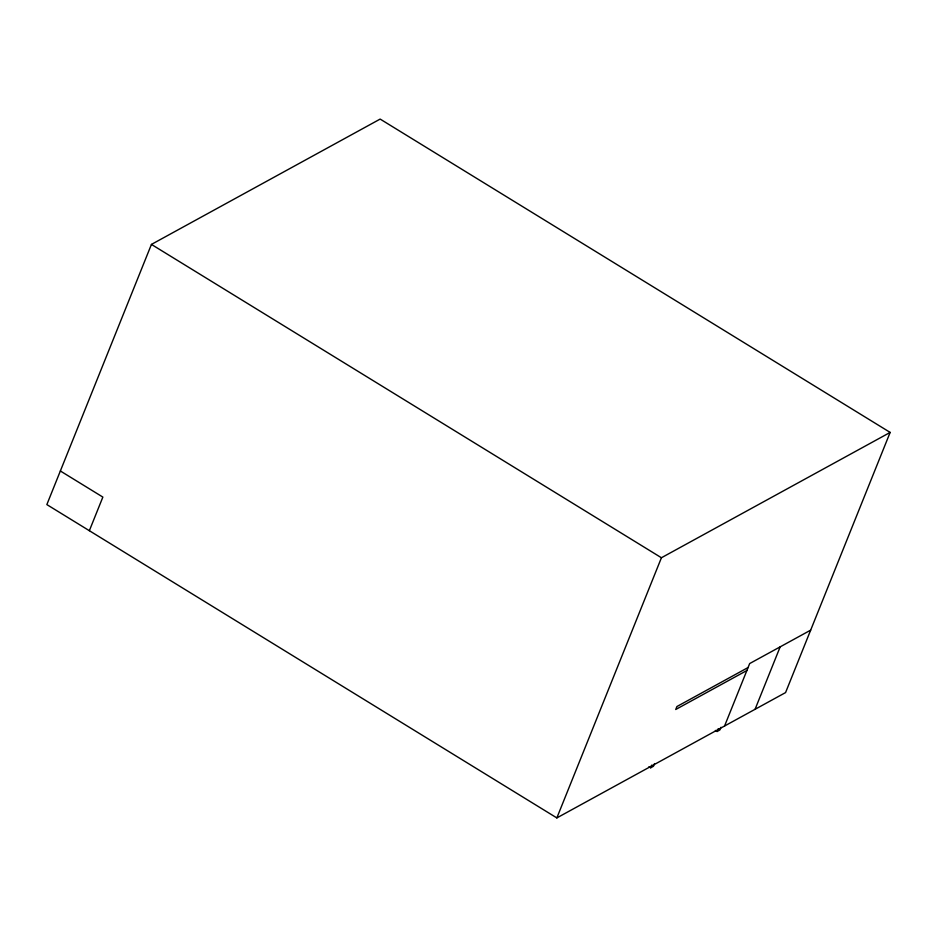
<?xml version="1.0" encoding="UTF-8"?>
<svg xmlns="http://www.w3.org/2000/svg" width="937" height="937" viewBox="0 0 937 937"><rect width="100%" height="100%" fill="white"/><g stroke="black" fill="none" stroke-linecap="round" stroke-linejoin="round"><path stroke-width="1.41" d="M151.431 244.416L46.85 504.586L556.847 817.919L785.569 692.584L890.15 432.414L380.153 119.081L151.431 244.416L661.428 557.749L890.15 432.414M89.355 530.693L102.859 497.09L60.355 470.983M556.847 817.919L661.428 557.749M648.966 766.724L650.676 767.778L651.754 765.084M654.518 763.573L653.44 766.267L650.676 767.778M715.376 730.438L717.098 731.492L718.175 728.81M720.94 727.299L719.85 729.982L717.098 731.492M724.57 725.999L749.67 663.56L810.669 630.144M755.07 709.297L780.17 646.858M748.077 667.531L676.924 706.533L675.729 709.496L746.883 670.505"/></g></svg>
